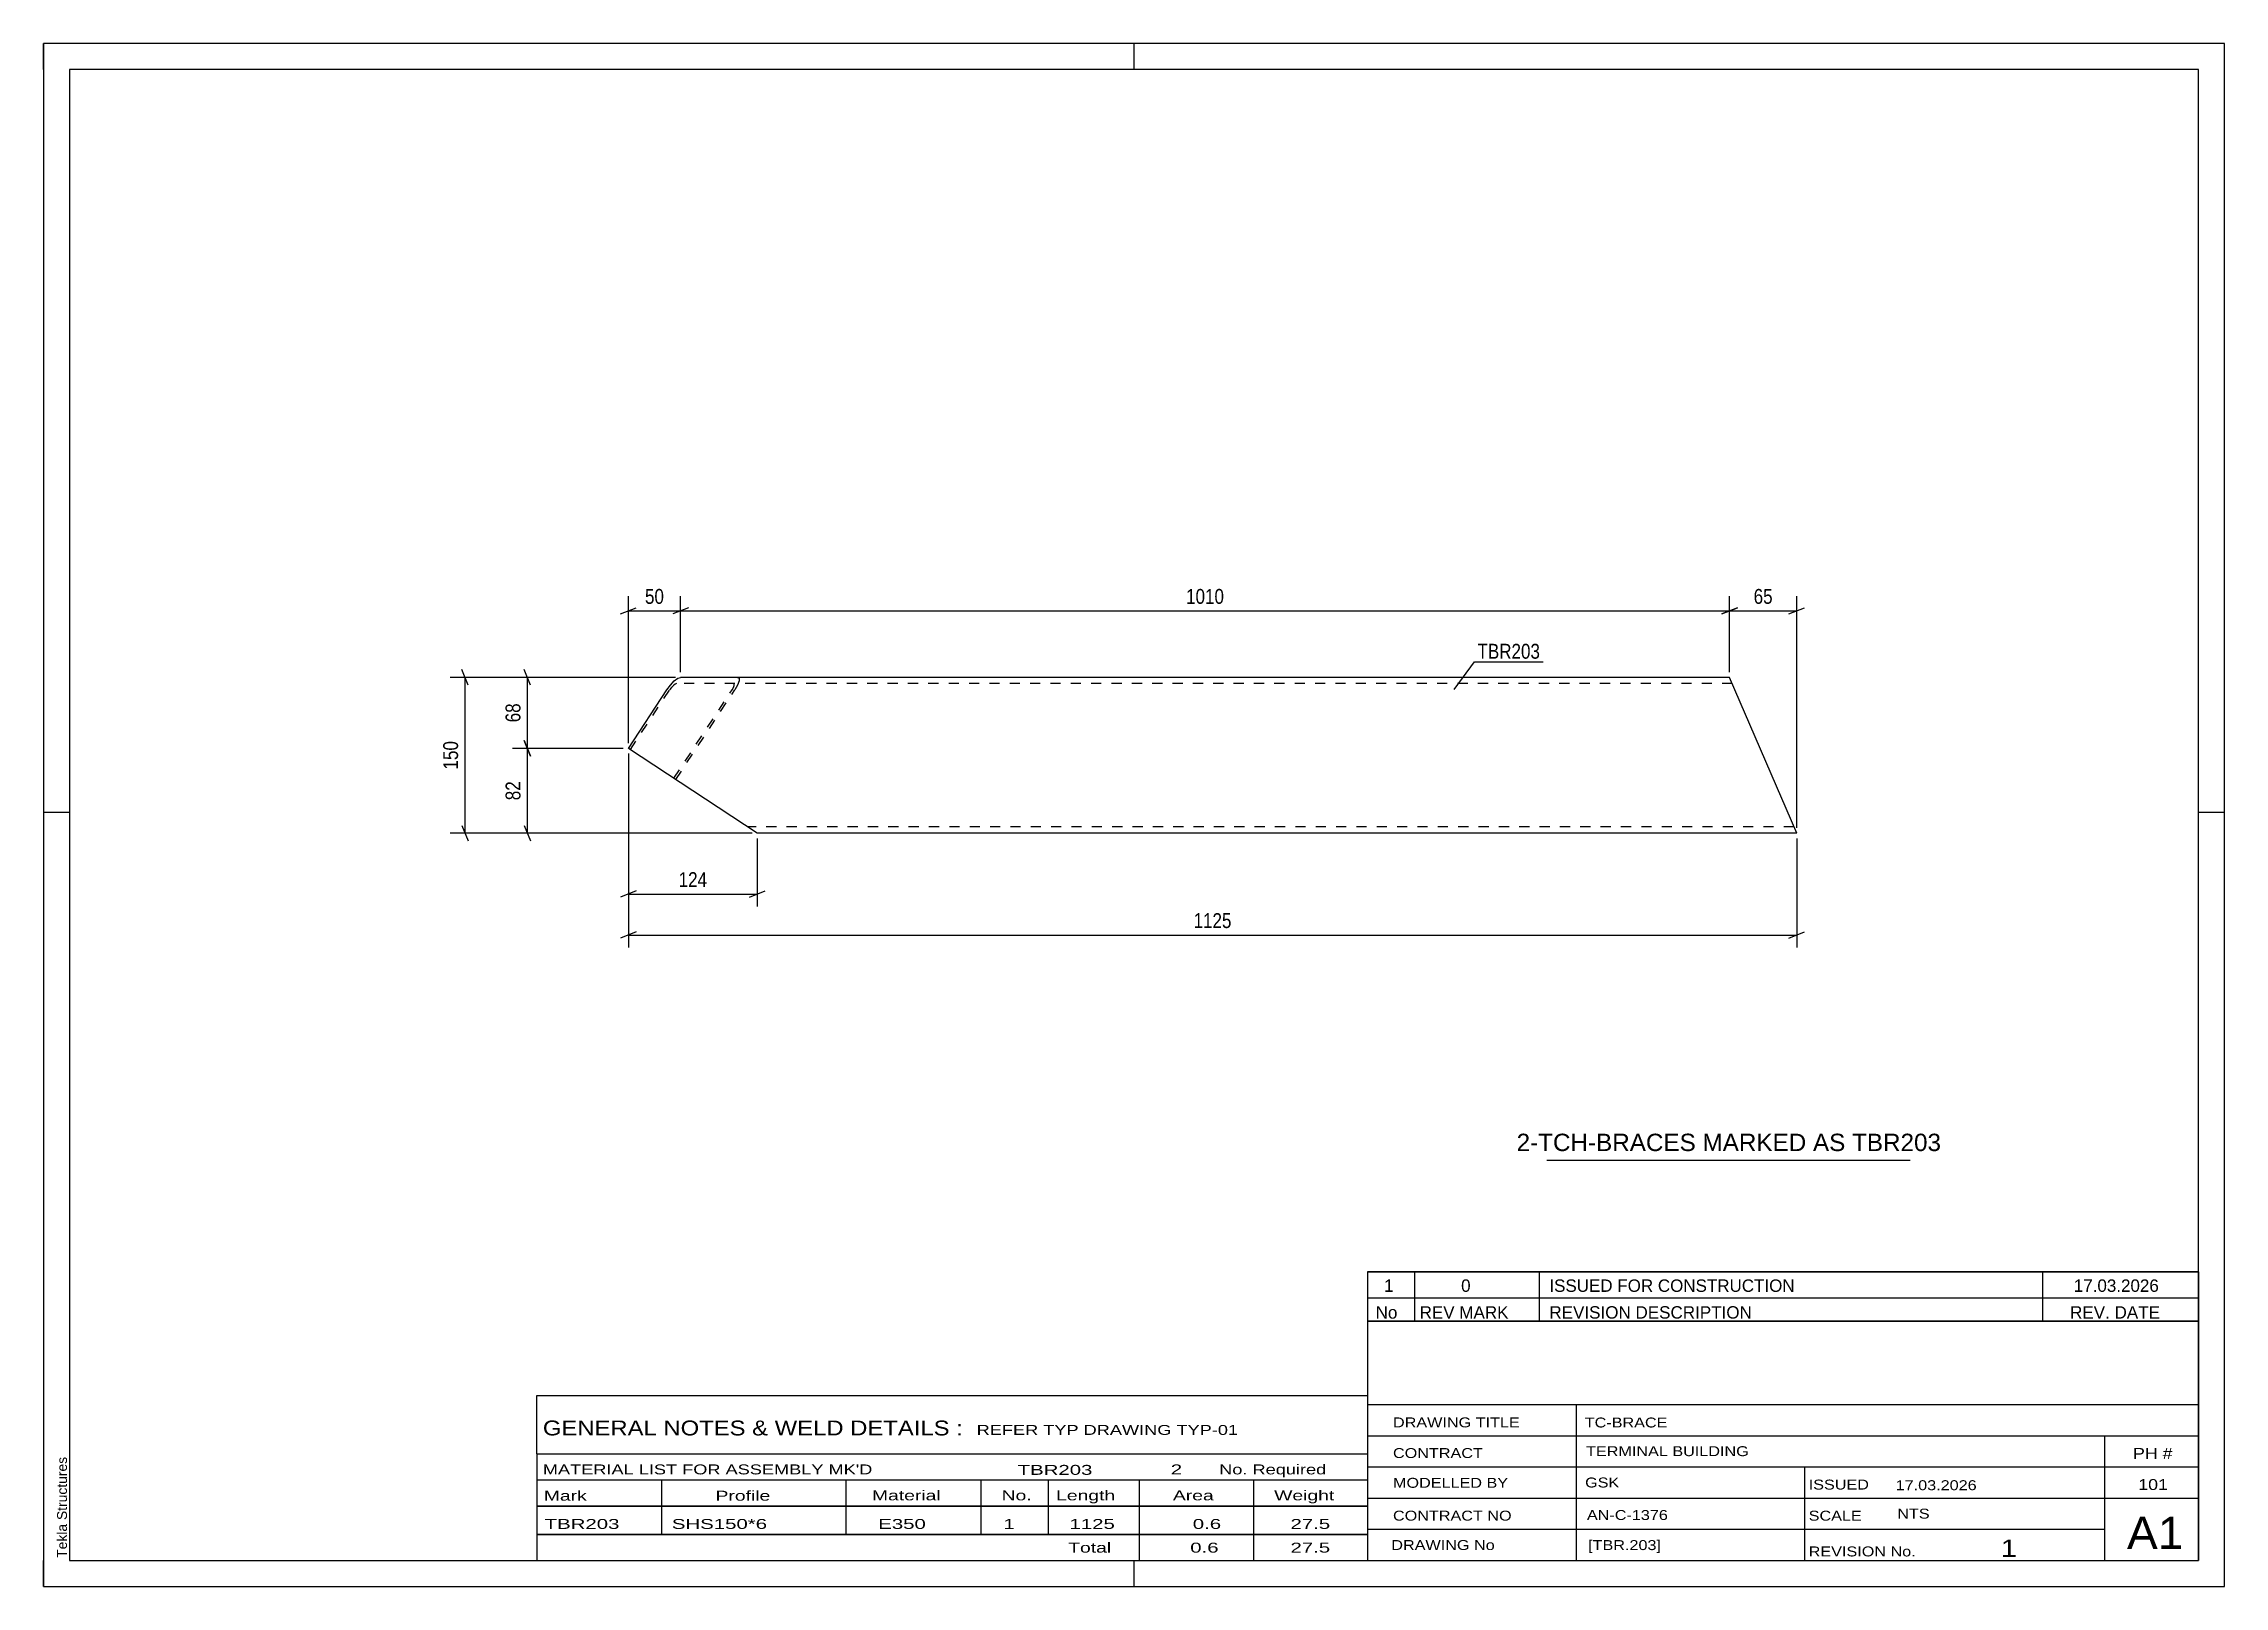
# Model space of a CAD drawing. Header units: millimetres. Extents: x 0 to 420, y 0 to 297.
import ezdxf

# ---------------------------------------------------------------- set-up
doc = ezdxf.new("R2010")
doc.units = ezdxf.units.MM
doc.linetypes.add('DXK_LINE_DOT2', pattern=[3.9198, 1.9599, -1.9599])
doc.styles.add('Arial', font='arial.ttf', dxfattribs={"height": 0.2})
doc.styles.add('Arial Narrow', font='ARIALN.TTF', dxfattribs={"height": 0.2})

# ---------------------------------------------------------------- blocks, each defined once
blk = doc.blocks.new('Unknown-580742438-1161')
at = {"color": 5, "linetype": 'Continuous'}
for p, q in [((420, 297), (0, 297)), ((0, 297), (0, 0)), ((0, 292), (0, 297)), ((210, 292), (210, 297)), ((420, 0), (420, 297)), ((415, 292), (5, 292)), ((5, 292), (5, 5)), ((415, 5), (415, 292)), ((5, 149), (0, 149)), ((420, 149), (415, 149)), ((0, 0), (0, 5)), ((5, 5), (415, 5)), ((210, 0), (210, 5)), ((0, 0), (420, 0))]:
    blk.add_line(p, q, dxfattribs=at)
at = {"color": 174, "linetype": 'Continuous', "style": 'Arial'}
blk.add_text('Tekla Structures', height=1.9102, rotation=90, dxfattribs=at).set_placement((4.5, 5.5))
blk = doc.blocks.new('Part-580742438-1270 - 1252')
at = {"color": 2, "linetype": 'Continuous'}
for p, q in [((112.63, 161.33), (120.05, 172.6)), ((120.05, 172.6), (120.73, 173.52)), ((120.73, 173.52), (121.47, 174.3)), ((121.47, 174.3), (122.15, 174.82)), ((122.15, 174.82), (122.67, 175)), ((324.7, 175), (122.67, 175)), ((337.63, 145), (324.7, 175)), ((137.45, 145), (112.63, 161.33)), ((337.63, 145), (137.45, 145))]:
    blk.add_line(p, q, dxfattribs=at)
at = {"color": 7, "linetype": 'DXK_LINE_DOT2'}
for p, q in [((113, 161.09), (120.57, 172.6)), ((120.91, 173.06), (120.57, 172.6)), ((121.28, 173.45), (120.91, 173.06)), ((121.62, 173.71), (121.28, 173.45)), ((121.39, 155.57), (132.6, 172.6)), ((121.88, 173.8), (121.62, 173.71)), ((121.75, 155.33), (133.12, 172.6)), ((325.22, 173.8), (121.88, 173.8)), ((132.6, 172.6), (132.86, 173.06)), ((133, 173.71), (132.86, 173.8)), ((132.86, 173.06), (133, 173.45)), ((133, 173.52), (133, 173.71)), ((133, 173.45), (133, 173.52)), ((133.64, 173.52), (133.12, 172.6)), ((133.93, 174.3), (133.64, 173.52)), ((133.65, 175), (133.93, 174.82)), ((133.93, 174.82), (133.93, 174.3)), ((337.11, 146.2), (135.62, 146.2)), ((337.11, 146.2), (337.07, 146.29))]:
    blk.add_line(p, q, dxfattribs=at)
blk = doc.blocks.new('StraightDimension-580742438-1380 - 1252')
at = {"color": 7, "linetype": 'Continuous'}
for p, q in [((81.77, 173.5), (80.57, 176.5)), ((121.67, 175), (78.32, 175)), ((81.17, 145), (81.17, 175)), ((136.45, 145), (78.32, 145)), ((80.57, 146.5), (81.77, 143.5))]:
    blk.add_line(p, q, dxfattribs=at)
at = {"color": 0}
blk.add_wipeout([(80.42, 163.34), (76.22, 163.34), (76.22, 156.66), (80.42, 156.66)], dxfattribs=at)
at = {"color": 3, "style": 'Arial Narrow'}
blk.add_text('150', height=2.863, rotation=90.0002, dxfattribs=at).set_placement((79.82, 157.26))
blk = doc.blocks.new('StraightDimension-580742438-1363 - 1252')
at = {"color": 7, "linetype": 'Continuous'}
for p, q in [((112.63, 160.33), (112.63, 122.99)), ((337.63, 144), (337.63, 122.99)), ((114.13, 125.99), (111.13, 124.79)), ((112.63, 125.39), (337.63, 125.39)), ((336.13, 124.79), (339.13, 125.99))]:
    blk.add_line(p, q, dxfattribs=at)
at = {"color": 0}
blk.add_wipeout([(229.38, 126.14), (229.38, 130.34), (220.87, 130.34), (220.87, 126.14)], dxfattribs=at)
at = {"color": 3, "style": 'Arial Narrow'}
blk.add_text('1125', height=2.863, dxfattribs=at).set_placement((221.47, 126.74))
blk = doc.blocks.new('StraightDimension-580742438-1393 - 1252')
at = {"color": 7, "linetype": 'Continuous'}
for p, q in [((93.78, 173.5), (92.58, 176.5)), ((121.67, 175), (90.33, 175)), ((93.18, 161.33), (93.18, 175)), ((111.63, 161.33), (90.33, 161.33)), ((92.58, 162.83), (93.78, 159.83))]:
    blk.add_line(p, q, dxfattribs=at)
at = {"color": 0}
blk.add_wipeout([(92.43, 170.59), (88.23, 170.59), (88.23, 165.74), (92.43, 165.74)], dxfattribs=at)
at = {"color": 3, "style": 'Arial Narrow'}
blk.add_text('68', height=2.863, rotation=90.0002, dxfattribs=at).set_placement((91.83, 166.34))
blk = doc.blocks.new('StraightDimension-580742438-1394 - 1252')
at = {"color": 7, "linetype": 'Continuous'}
for p, q in [((111.63, 161.33), (90.33, 161.33)), ((93.78, 159.83), (92.58, 162.83)), ((93.18, 145), (93.18, 161.33)), ((136.45, 145), (90.33, 145)), ((92.58, 146.5), (93.78, 143.5))]:
    blk.add_line(p, q, dxfattribs=at)
at = {"color": 0}
blk.add_wipeout([(92.43, 155.59), (88.23, 155.59), (88.23, 150.74), (92.43, 150.74)], dxfattribs=at)
at = {"color": 3, "style": 'Arial Narrow'}
blk.add_text('82', height=2.863, rotation=90.0002, dxfattribs=at).set_placement((91.83, 151.34))
blk = doc.blocks.new('StraightDimension-580742438-1414 - 1252')
at = {"color": 7, "linetype": 'Continuous'}
for p, q in [((324.7, 176), (324.7, 190.65)), ((337.63, 146), (337.63, 190.65)), ((326.2, 188.4), (323.2, 187.2)), ((324.7, 187.8), (337.63, 187.8)), ((336.13, 187.2), (339.13, 188.4))]:
    blk.add_line(p, q, dxfattribs=at)
at = {"color": 0}
blk.add_wipeout([(333.59, 188.55), (333.59, 192.75), (328.74, 192.75), (328.74, 188.55)], dxfattribs=at)
at = {"color": 3, "style": 'Arial Narrow'}
blk.add_text('65', height=2.863, dxfattribs=at).set_placement((329.34, 189.15))
blk = doc.blocks.new('StraightDimension-580742438-1415 - 1252')
at = {"color": 7, "linetype": 'Continuous'}
for p, q in [((122.67, 176), (122.67, 190.65)), ((324.7, 176), (324.7, 190.65)), ((124.17, 188.4), (121.17, 187.2)), ((122.67, 187.8), (324.7, 187.8)), ((323.2, 187.2), (326.2, 188.4))]:
    blk.add_line(p, q, dxfattribs=at)
at = {"color": 0}
blk.add_wipeout([(227.94, 188.55), (227.94, 192.75), (219.43, 192.75), (219.43, 188.55)], dxfattribs=at)
at = {"color": 3, "style": 'Arial Narrow'}
blk.add_text('1010', height=2.863, dxfattribs=at).set_placement((220.03, 189.15))
blk = doc.blocks.new('StraightDimension-580742438-1416 - 1252')
at = {"color": 7, "linetype": 'Continuous'}
for p, q in [((112.63, 162.33), (112.63, 190.65)), ((122.67, 176), (122.67, 190.65)), ((111.13, 187.2), (114.13, 188.4)), ((112.63, 187.8), (122.67, 187.8)), ((124.17, 188.4), (121.17, 187.2))]:
    blk.add_line(p, q, dxfattribs=at)
at = {"color": 0}
blk.add_wipeout([(120.08, 188.55), (120.08, 192.75), (115.22, 192.75), (115.22, 188.55)], dxfattribs=at)
at = {"color": 3, "style": 'Arial Narrow'}
blk.add_text('50', height=2.863, dxfattribs=at).set_placement((115.82, 189.15))
blk = doc.blocks.new('StraightDimension-580742438-1448 - 1252')
at = {"color": 7, "linetype": 'Continuous'}
for p, q in [((112.63, 160.33), (112.63, 130.88)), ((137.45, 144), (137.45, 130.88)), ((114.13, 133.88), (111.13, 132.68)), ((112.63, 133.28), (137.45, 133.28)), ((135.95, 132.68), (138.95, 133.88))]:
    blk.add_line(p, q, dxfattribs=at)
at = {"color": 0}
blk.add_wipeout([(128.38, 134.03), (128.38, 138.23), (121.7, 138.23), (121.7, 134.03)], dxfattribs=at)
at = {"color": 3, "style": 'Arial Narrow'}
blk.add_text('124', height=2.863, dxfattribs=at).set_placement((122.3, 134.63))
blk = doc.blocks.new('Unknown-580742438-1522')
at = {"color": 7, "linetype": 'Continuous'}
blk.add_line((289.5, 82.05), (359.5, 82.05), dxfattribs=at)
at = {"color": 7, "style": 'Arial'}
blk.add_text('2-TCH-BRACES MARKED AS TBR203', height=3.3428, dxfattribs=at).set_placement((283.69, 83.8))
blk = doc.blocks.new('Unknown-580742438-1519')
at = {"color": 7, "linetype": 'Continuous'}
for p, q in [((255, 51.05), (255, 5)), ((255, 51.05), (415, 51.05)), ((415, 51), (415, 5)), ((255, 35), (415, 35)), ((295.14, 35), (295.14, 5)), ((255, 29), (415, 29)), ((397, 5.05), (397, 29.05)), ((255, 23), (415, 23)), ((339.14, 23), (339.14, 5)), ((255, 17), (415, 17)), ((255, 11), (397, 11)), ((255, 5), (415, 5))]:
    blk.add_line(p, q, dxfattribs=at)
at = {"color": 7, "style": 'Arial Narrow'}
for s, height, width, p in [('DRAWING TITLE', 1.9089, 1.425378, (259.88, 30.61)), ('TC-BRACE', 1.909, 1.425378, (296.81, 30.59)), ('CONTRACT', 1.909, 1.425378, (259.88, 24.71)), ('TERMINAL BUILDING', 1.9089, 1.425378, (297.06, 25.07)), ('MODELLED BY', 1.9089, 1.425378, (259.88, 18.98)), ('GSK', 1.909, 1.425378, (296.88, 19.04)), ('ISSUED', 1.909, 1.425378, (339.94, 18.64)), ('17.03.2026', 1.909, 1.425378, (356.69, 18.52)), ('CONTRACT NO', 1.9089, 1.425378, (259.88, 12.66)), ('AN-C-1376', 1.909, 1.425378, (297.23, 12.78)), ('SCALE', 1.909, 1.425378, (339.94, 12.65)), ('A1', 6.204, 1.25, (401.24, 7.2)), ('DRAWING No', 1.909, 1.425378, (259.56, 7)), ('[TBR.203]', 1.909, 1.425378, (297.46, 6.99)), ('1', 3.34, 1.5, (376.91, 5.68)), ('REVISION No.', 1.9089, 1.425378, (339.94, 5.77))]:
    blk.add_text(s, height=height, dxfattribs=dict(at, width=width)).set_placement(p)
at = {"color": 7, "linetype": 'Continuous', "style": 'Arial Narrow'}
for s, height, width, p in [('PH #', 2.1, 1.42538, (402.4, 24.55)), ('101', 2.1, 1.42538, (403.41, 18.55)), ('NTS', 1.909, 1.425378, (357, 13.05))]:
    blk.add_text(s, height=height, dxfattribs=dict(at, width=width)).set_placement(p)
blk = doc.blocks.new('Unknown-580742438-1520')
at = {"color": 7, "linetype": 'Continuous'}
for p, q in [((255, 60.55), (415, 60.55)), ((415, 60.55), (255, 60.55)), ((255, 60.55), (255, 55.55)), ((264, 60.55), (264, 55.55)), ((288, 60.55), (288, 55.55)), ((385, 60.55), (385, 55.55)), ((415, 60.55), (415, 55.55)), ((255, 55.55), (415, 55.55)), ((255, 55.55), (255, 51.05)), ((255, 55.55), (415, 55.55)), ((264, 55.55), (264, 51.05)), ((288, 55.55), (288, 51.05)), ((385, 55.55), (385, 51.05)), ((415, 55.55), (415, 51.05)), ((415, 51.05), (255, 51.05))]:
    blk.add_line(p, q, dxfattribs=at)
at = {"color": 7, "linetype": 'Continuous', "style": 'Arial Narrow'}
for s, height, width, p in [('1', 2.39, 1.196471, (258.16, 56.7)), ('0', 2.39, 1.196471, (273, 56.7)), ('ISSUED FOR CONSTRUCTION', 2.3861, 1.196471, (290, 56.7)), ('17.03.2026', 2.386, 1.196471, (391, 56.7)), ('No', 2.386, 1.2, (256.54, 51.55)), ('REV MARK', 2.386, 1.2, (265, 51.55)), ('REVISION DESCRIPTION', 2.3861, 1.2, (290, 51.55)), ('REV. DATE', 2.386, 1.2, (390.28, 51.55))]:
    blk.add_text(s, height=height, dxfattribs=dict(at, width=width)).set_placement(p)
blk = doc.blocks.new('Unknown-580742438-1521')
at = {"color": 7, "linetype": 'Continuous'}
for p, q in [((95, 36.75), (255, 36.75)), ((95, 25.5), (95, 36.75)), ((255, 36.75), (255, 25.5)), ((95, 25.5), (255, 25.5)), ((95, 25.5), (95, 20.5)), ((255, 25.5), (255, 20.5)), ((95, 20.5), (255, 20.5)), ((95, 20.5), (95, 15.5)), ((119, 20.5), (119, 15.5)), ((154.5, 20.5), (154.5, 15.5)), ((180.5, 20.5), (180.5, 15.5)), ((193.5, 20.5), (193.5, 15.5)), ((211, 20.5), (211, 15.5)), ((233, 20.5), (233, 15.5)), ((255, 20.5), (255, 15.5)), ((95, 15.5), (255, 15.5)), ((95, 15.45), (95, 10.05)), ((95, 15.45), (255, 15.45)), ((119, 15.5), (119, 10)), ((154.5, 15.5), (154.5, 10)), ((180.5, 15.5), (180.5, 10)), ((193.5, 15.5), (193.5, 10)), ((211, 15.5), (211, 10)), ((233, 15.5), (233, 10)), ((255, 15.45), (255, 10.05)), ((95, 10.05), (255, 10.05)), ((95, 10), (255, 10)), ((95, 10), (95, 5)), ((211, 10), (211, 5)), ((233, 10), (233, 5)), ((255, 10), (255, 5)), ((95, 5), (255, 5))]:
    blk.add_line(p, q, dxfattribs=at)
at = {"color": 7, "style": 'Arial Narrow'}
for s, height, width, p in [('GENERAL NOTES & WELD DETAILS :', 2.8633, 1.4, (96.15, 29.06)), ('REFER TYP DRAWING TYP-01', 1.9089, 1.6, (179.7, 29.16)), ("MATERIAL LIST FOR ASSEMBLY MK'D", 1.9089, 1.6, (96.15, 21.56)), ('TBR203', 1.909, 1.794707, (187.59, 21.47)), ('2', 1.91, 1.794707, (217.08, 21.56)), ('No. Required', 1.9089, 1.6, (226.41, 21.56)), ('Mark', 1.909, 1.7, (96.34, 16.5)), ('Profile', 1.909, 1.7, (129.41, 16.5)), ('Material', 1.909, 1.7, (159.54, 16.56)), ('No.', 1.909, 1.7, (184.5, 16.56)), ('Length', 1.909, 1.7, (195, 16.56)), ('Area', 1.909, 1.7, (217.5, 16.56)), ('Weight', 1.909, 1.7, (237, 16.56))]:
    blk.add_text(s, height=height, dxfattribs=dict(at, width=width)).set_placement(p)
at = {"color": 7, "linetype": 'Continuous', "style": 'Arial Narrow'}
for s, height, width, p in [('TBR203', 1.909, 1.794707, (96.5, 11.06)), ('SHS150*6', 1.909, 1.794707, (121, 11.06)), ('E350', 1.909, 1.794707, (160.74, 11.06)), ('1', 1.91, 1.794707, (184.86, 11.06)), ('1125', 1.909, 1.794707, (197.58, 11.06)), ('0.6', 1.909, 1.794707, (221.32, 11.06)), ('27.5', 1.909, 1.794707, (240.14, 11.06)), ('Total', 1.909, 1.7, (197.33, 6.5)), ('0.6', 1.909, 1.794707, (220.83, 6.5)), ('27.5', 1.909, 1.794707, (240.14, 6.5))]:
    blk.add_text(s, height=height, dxfattribs=dict(at, width=width)).set_placement(p)
blk = doc.blocks.new('Mark-580742438-1265 - 1252')
at = {"color": 0}
blk.add_wipeout([(288.21, 178.59), (288.21, 181.59), (276.15, 181.59), (276.15, 178.59)], dxfattribs=at)
blk.add_wipeout([(288.21, 178.59), (288.21, 181.59), (276.15, 181.59), (276.15, 178.59)], dxfattribs=at)
at = {"color": 30, "linetype": 'Continuous'}
for p, q in [((271.65, 172.67), (275.55, 177.99)), ((275.55, 177.99), (288.81, 177.99))]:
    blk.add_line(p, q, dxfattribs=at)
at = {"color": 3, "style": 'Arial Narrow'}
blk.add_text('TBR203', height=2.863, dxfattribs=at).set_placement((276.15, 178.59))

msp = doc.modelspace()

# ---------------------------------------------------------------- block references
for name in ['Unknown-580742438-1161', 'Part-580742438-1270 - 1252', 'Unknown-580742438-1522', 'Unknown-580742438-1520', 'Unknown-580742438-1519', 'Unknown-580742438-1521']:
    msp.add_blockref(name, (0, 0))

# ---------------------------------------------------------------- next in the draw order: block references
msp.add_blockref('StraightDimension-580742438-1380 - 1252', (0, 0))

# ---------------------------------------------------------------- next in the draw order: block references
msp.add_blockref('StraightDimension-580742438-1363 - 1252', (0, 0))

# ---------------------------------------------------------------- next in the draw order: block references
for name in ['StraightDimension-580742438-1414 - 1252', 'StraightDimension-580742438-1393 - 1252']:
    msp.add_blockref(name, (0, 0))

# ---------------------------------------------------------------- next in the draw order: block references
for name in ['StraightDimension-580742438-1415 - 1252', 'StraightDimension-580742438-1394 - 1252']:
    msp.add_blockref(name, (0, 0))

# ---------------------------------------------------------------- next in the draw order: block references
for name in ['StraightDimension-580742438-1416 - 1252', 'Mark-580742438-1265 - 1252']:
    msp.add_blockref(name, (0, 0))

# ---------------------------------------------------------------- next in the draw order: block references
msp.add_blockref('StraightDimension-580742438-1448 - 1252', (0, 0))

doc.saveas('drawing.dxf')
